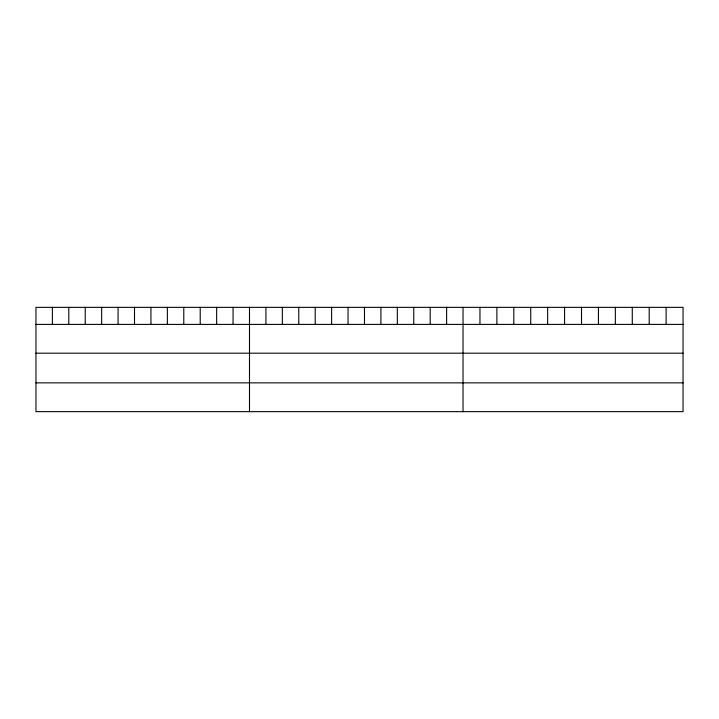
<?xml version="1.0" encoding="UTF-8"?>
<svg xmlns="http://www.w3.org/2000/svg" width="719" height="719" viewBox="0 0 719 719"><rect width="100%" height="100%" fill="white"/><g stroke="black" fill="none" stroke-linecap="round" stroke-linejoin="round"><path stroke-width="1.08" d="M683.05 324.404L683.05 411.654L35.95 411.654L35.95 307.346L683.05 307.346L683.05 324.404L35.95 324.404M35.95 353.191L683.05 353.191M35.95 382.859L683.05 382.859M666.127 307.346L666.127 324.404M649.203 307.346L649.203 324.404M632.28 307.346L632.28 324.404M615.356 307.346L615.356 324.404M598.433 307.346L598.433 324.404M581.509 307.346L581.509 324.404M564.577 307.346L564.577 324.404M547.653 307.346L547.653 324.404M530.73 307.346L530.73 324.404M513.806 307.346L513.806 324.404M496.883 307.346L496.883 324.404M479.959 307.346L479.959 324.404M463.036 307.346L463.036 411.654M446.607 307.346L446.607 324.404M430.187 307.346L430.187 324.404M413.758 307.346L413.758 324.404M397.328 307.346L397.328 324.404M380.908 307.346L380.908 324.404M364.479 307.346L364.479 324.404M348.05 307.346L348.05 324.404M331.621 307.346L331.621 324.404M315.201 307.346L315.201 324.404M298.771 307.346L298.771 324.404M282.342 307.346L282.342 324.404M265.922 307.346L265.922 324.404M249.493 307.346L249.493 411.654M233.064 307.346L233.064 324.404M216.644 307.346L216.644 324.404M200.215 307.346L200.215 324.404M183.785 307.346L183.785 324.404M167.365 307.346L167.365 324.404M150.936 307.346L150.936 324.404M134.507 307.346L134.507 324.404M118.078 307.346L118.078 324.404M101.658 307.346L101.658 324.404M85.228 307.346L85.228 324.404M68.799 307.346L68.799 324.404M52.379 307.346L52.379 324.404"/></g></svg>
